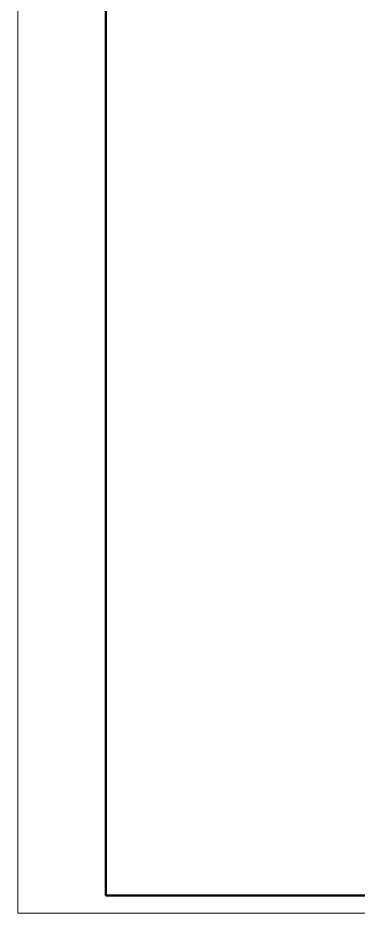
# Model space of a CAD drawing. Header units: inches. Extents: x -1846 to 3013, y 0 to 1997.
# Drawn here: x 2419.1 to 2515.9, y 155.6 to 410 of the extents above; entities that cross this region are included whole.
import ezdxf

# ---------------------------------------------------------------- set-up
doc = ezdxf.new("R2010")
doc.units = ezdxf.units.IN
doc.layers.get('0').update_dxf_attribs({"color": 2, "lineweight": 0})
doc.layers.add('Basic', color=7, linetype='Continuous', lineweight=50)

msp = doc.modelspace()

# ---------------------------------------------------------------- linework, layer by layer
for p, q in [((2419.14, 155.65), (2419.14, 575.65)), ((3013.14, 155.65), (2419.14, 155.65)), ((2419.14, 155.65), (2419.14, 155.65))]:
    msp.add_line(p, q)
at = {"layer": 'Basic'}
for p, q in [((2444.14, 570.65), (2444.14, 160.65)), ((2444.14, 160.65), (3008.14, 160.65))]:
    msp.add_line(p, q, dxfattribs=at)

doc.saveas('drawing.dxf')
